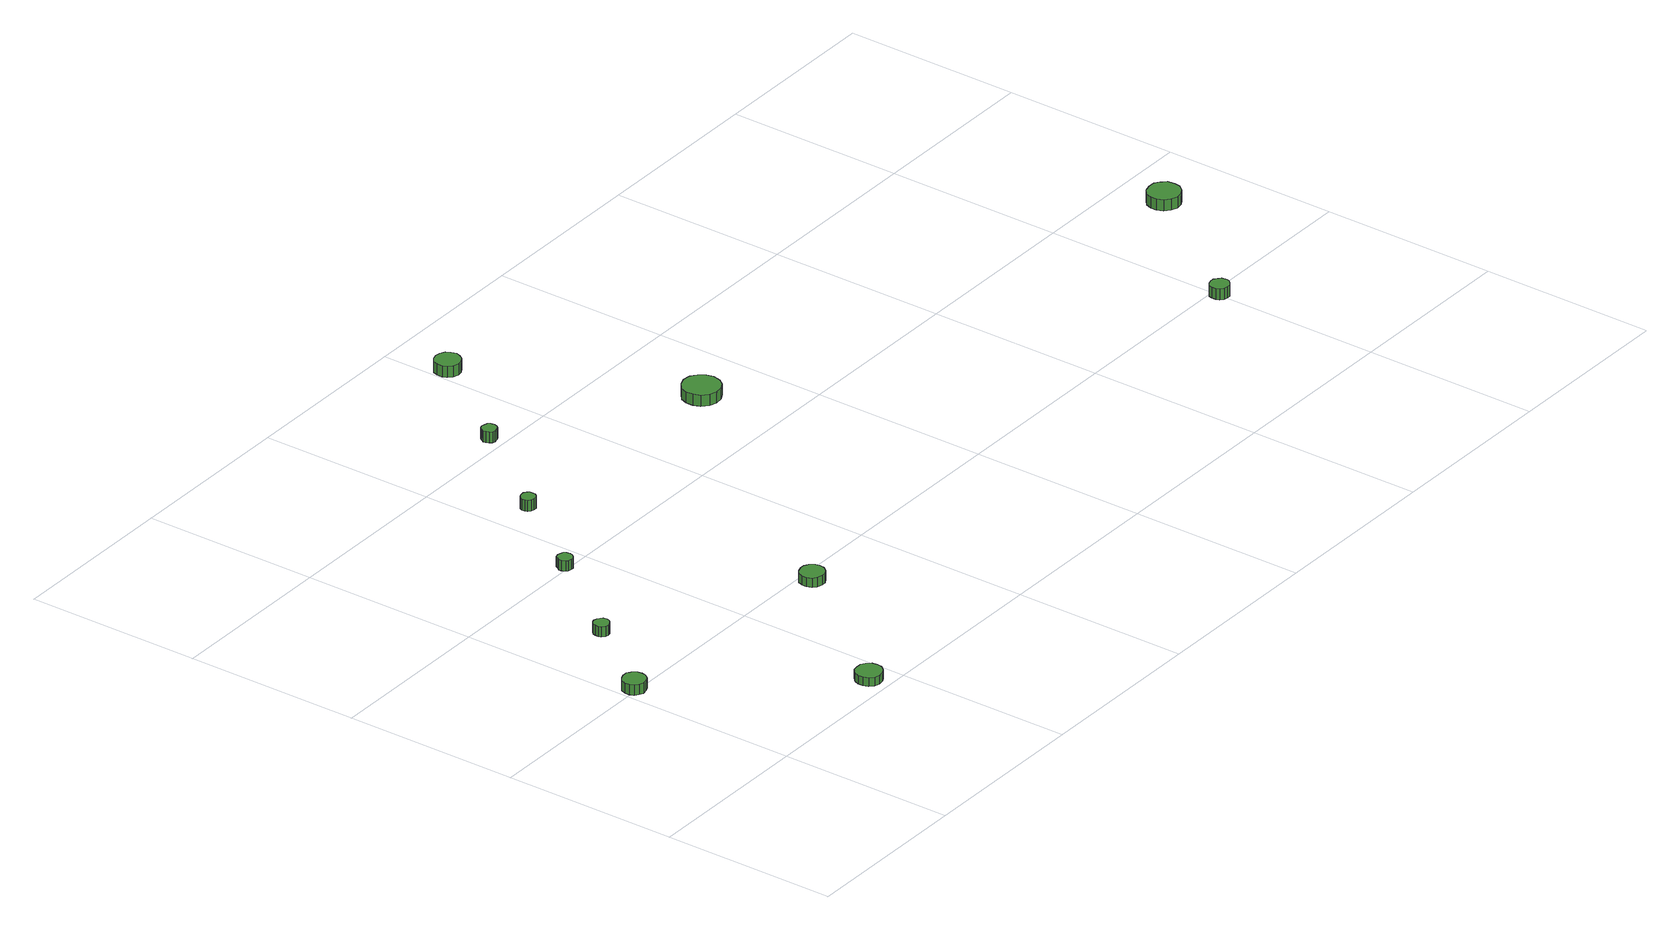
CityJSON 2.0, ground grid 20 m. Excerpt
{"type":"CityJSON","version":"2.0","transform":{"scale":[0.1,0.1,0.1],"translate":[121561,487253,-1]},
"CityObjects":{
"tree1":{"type":"SolitaryVegetationObject","attributes":{"function":"something"},"geometry":[{"type":"MultiSurface","lod":"1","boundaries":[[[0,1,2,3,4,5,6,7,8,9,10,11,12,13,14]],[[15,16,17,18,19,20,21,22,23,24,25,26,27,28,29]],[[0,29,28,1]],[[1,28,27,2]],[[2,27,26,3]],[[3,26,25,4]],[[4,25,24,5]],[[5,24,23,6]],[[6,23,22,7]],[[7,22,21,8]],[[8,21,20,9]],[[9,20,19,10]],[[10,19,18,11]],[[11,18,17,12]],[[12,17,16,13]],[[13,16,15,14]],[[14,15,29,0]]]}]},
"tree2":{"type":"SolitaryVegetationObject","attributes":{"function":"something"},"geometry":[{"type":"MultiSurface","lod":"1","boundaries":[[[30,31,32,33,34,35,36,37,38,39,40,41,42,43,44]],[[45,46,47,48,49,50,51,52,53,54,55,56,57,58,59]],[[30,59,58,31]],[[31,58,57,32]],[[32,57,56,33]],[[33,56,55,34]],[[34,55,54,35]],[[35,54,53,36]],[[36,53,52,37]],[[37,52,51,38]],[[38,51,50,39]],[[39,50,49,40]],[[40,49,48,41]],[[41,48,47,42]],[[42,47,46,43]],[[43,46,45,44]],[[44,45,59,30]]]}]},
"tree3":{"type":"SolitaryVegetationObject","attributes":{"function":"something"},"geometry":[{"type":"MultiSurface","lod":"1","boundaries":[[[60,61,62,63,64,65,66,67,68,69,70,71,72,73,74]],[[75,76,77,78,79,80,81,82,83,84,85,86,87,88,89]],[[60,89,88,61]],[[61,88,87,62]],[[62,87,86,63]],[[63,86,85,64]],[[64,85,84,65]],[[65,84,83,66]],[[66,83,82,67]],[[67,82,81,68]],[[68,81,80,69]],[[69,80,79,70]],[[70,79,78,71]],[[71,78,77,72]],[[72,77,76,73]],[[73,76,75,74]],[[74,75,89,60]]]}]},
"tree4":{"type":"SolitaryVegetationObject","attributes":{"function":"something"},"geometry":[{"type":"MultiSurface","lod":"1","boundaries":[[[90,91,92,93,94,95,96,97,98,99,100,101,102,103,104]],[[105,106,107,108,109,110,111,112,113,114,115,116,117,118,119]],[[90,119,118,91]],[[91,118,117,92]],[[92,117,116,93]],[[93,116,115,94]],[[94,115,114,95]],[[95,114,113,96]],[[96,113,112,97]],[[97,112,111,98]],[[98,111,110,99]],[[99,110,109,100]],[[100,109,108,101]],[[101,108,107,102]],[[102,107,106,103]],[[103,106,105,104]],[[104,105,119,90]]]}]},
"tree5":{"type":"SolitaryVegetationObject","attributes":{"function":"something"},"geometry":[{"type":"MultiSurface","lod":"1","boundaries":[[[120,121,122,123,124,125,126,127,128,129,130,131,132,133,134]],[[135,136,137,138,139,140,141,142,143,144,145,146,147,148,149]],[[120,149,148,121]],[[121,148,147,122]],[[122,147,146,123]],[[123,146,145,124]],[[124,145,144,125]],[[125,144,143,126]],[[126,143,142,127]],[[127,142,141,128]],[[128,141,140,129]],[[129,140,139,130]],[[130,139,138,131]],[[131,138,137,132]],[[132,137,136,133]],[[133,136,135,134]],[[134,135,149,120]]]}]},
"tree6":{"type":"SolitaryVegetationObject","attributes":{"function":"something"},"geometry":[{"type":"MultiSurface","lod":"1","boundaries":[[[150,151,152,153,154,155,156,157,158,159,160,161,162,163,164]],[[165,166,167,168,169,170,171,172,173,174,175,176,177,178,179]],[[150,179,178,151]],[[151,178,177,152]],[[152,177,176,153]],[[153,176,175,154]],[[154,175,174,155]],[[155,174,173,156]],[[156,173,172,157]],[[157,172,171,158]],[[158,171,170,159]],[[159,170,169,160]],[[160,169,168,161]],[[161,168,167,162]],[[162,167,166,163]],[[163,166,165,164]],[[164,165,179,150]]]}]},
"tree7":{"type":"SolitaryVegetationObject","attributes":{"function":"something"},"geometry":[{"type":"MultiSurface","lod":"1","boundaries":[[[180,181,182,183,184,185,186,187,188,189,190,191,192,193,194]],[[195,196,197,198,199,200,201,202,203,204,205,206,207,208,209]],[[180,209,208,181]],[[181,208,207,182]],[[182,207,206,183]],[[183,206,205,184]],[[184,205,204,185]],[[185,204,203,186]],[[186,203,202,187]],[[187,202,201,188]],[[188,201,200,189]],[[189,200,199,190]],[[190,199,198,191]],[[191,198,197,192]],[[192,197,196,193]],[[193,196,195,194]],[[194,195,209,180]]]}]},
"tree8":{"type":"SolitaryVegetationObject","attributes":{"function":"something"},"geometry":[{"type":"MultiSurface","lod":"1","boundaries":[[[210,211,212,213,214,215,216,217,218,219,220,221,222,223,224]],[[225,226,227,228,229,230,231,232,233,234,235,236,237,238,239]],[[210,239,238,211]],[[211,238,237,212]],[[212,237,236,213]],[[213,236,235,214]],[[214,235,234,215]],[[215,234,233,216]],[[216,233,232,217]],[[217,232,231,218]],[[218,231,230,219]],[[219,230,229,220]],[[220,229,228,221]],[[221,228,227,222]],[[222,227,226,223]],[[223,226,225,224]],[[224,225,239,210]]]}]},
"tree9":{"type":"SolitaryVegetationObject","attributes":{"function":"something"},"geometry":[{"type":"MultiSurface","lod":"1","boundaries":[[[240,241,242,243,244,245,246,247,248,249,250,251,252,253,254]],[[255,256,257,258,259,260,261,262,263,264,265,266,267,268,269]],[[240,269,268,241]],[[241,268,267,242]],[[242,267,266,243]],[[243,266,265,244]],[[244,265,264,245]],[[245,264,263,246]],[[246,263,262,247]],[[247,262,261,248]],[[248,261,260,249]],[[249,260,259,250]],[[250,259,258,251]],[[251,258,257,252]],[[252,257,256,253]],[[253,256,255,254]],[[254,255,269,240]]]}]},
"tree10":{"type":"SolitaryVegetationObject","attributes":{"function":"something"},"geometry":[{"type":"MultiSurface","lod":"1","boundaries":[[[270,271,272,273,274,275,276,277,278,279,280,281,282,283,284]],[[285,286,287,288,289,290,291,292,293,294,295,296,297,298,299]],[[270,299,298,271]],[[271,298,297,272]],[[272,297,296,273]],[[273,296,295,274]],[[274,295,294,275]],[[275,294,293,276]],[[276,293,292,277]],[[277,292,291,278]],[[278,291,290,279]],[[279,290,289,280]],[[280,289,288,281]],[[281,288,287,282]],[[282,287,286,283]],[[283,286,285,284]],[[284,285,299,270]]]}]},
"tree11":{"type":"SolitaryVegetationObject","attributes":{"function":"something"},"geometry":[{"type":"MultiSurface","lod":"1","boundaries":[[[300,301,302,303,304,305,306,307,308,309,310,311,312,313,314]],[[315,316,317,318,319,320,321,322,323,324,325,326,327,328,329]],[[300,329,328,301]],[[301,328,327,302]],[[302,327,326,303]],[[303,326,325,304]],[[304,325,324,305]],[[305,324,323,306]],[[306,323,322,307]],[[307,322,321,308]],[[308,321,320,309]],[[309,320,319,310]],[[310,319,318,311]],[[311,318,317,312]],[[312,317,316,313]],[[313,316,315,314]],[[314,315,329,300]]]}]}
},
"vertices":[
[31,204,18],[30,209,18],[26,214,18],[22,217,18],[16,217,18],[11,215,18],[7,212,18],[5,207,18],[5,201,18],[7,196,18],[11,193,18],[16,191,18],[22,192,18],[26,194,18],[30,199,18],[30,199,6],[26,194,6],[22,192,6],[16,191,6],[11,193,6],[7,196,6],[5,201,6],[5,207,6],[7,212,6],[11,215,6],[16,217,6],[22,217,6],[26,214,6],[30,209,6],[31,204,6],
[97,297,18],[96,301,18],[94,303,18],[91,305,18],[87,306,18],[84,305,18],[81,302,18],[80,299,18],[80,295,18],[81,292,18],[84,289,18],[87,288,18],[91,289,18],[94,291,18],[96,293,18],[96,293,6],[94,291,6],[91,289,6],[87,288,6],[84,289,6],[81,292,6],[80,295,6],[80,299,6],[81,302,6],[84,305,6],[87,306,6],[91,305,6],[94,303,6],[96,301,6],[97,297,6],
[189,24,16],[188,30,16],[184,35,16],[179,38,16],[173,38,16],[167,37,16],[162,32,16],[160,27,16],[160,21,16],[162,15,16],[167,11,16],[173,9,16],[179,10,16],[184,13,16],[188,18,16],[188,18,6],[184,13,6],[179,10,6],[173,9,6],[167,11,6],[162,15,6],[160,21,6],[160,27,6],[162,32,6],[167,37,6],[173,38,6],[179,38,6],[184,35,6],[188,30,6],[189,24,6],
[180,404,18],[179,408,18],[177,411,18],[174,412,18],[171,413,18],[167,412,18],[165,409,18],[163,406,18],[163,403,18],[165,399,18],[167,397,18],[171,396,18],[174,396,18],[177,398,18],[179,401,18],[179,401,6],[177,398,6],[174,396,6],[171,396,6],[167,397,6],[165,399,6],[163,403,6],[163,406,6],[165,409,6],[167,412,6],[171,413,6],[174,412,6],[177,411,6],[179,408,6],[180,404,6],
[312,187,17],[311,192,17],[307,197,17],[302,200,17],[297,200,17],[291,198,17],[287,195,17],[285,189,17],[285,184,17],[287,178,17],[291,175,17],[297,173,17],[302,173,17],[307,176,17],[311,181,17],[311,181,6],[307,176,6],[302,173,6],[297,173,6],[291,175,6],[287,178,6],[285,184,6],[285,189,6],[287,195,6],[291,198,6],[297,200,6],[302,200,6],[307,197,6],[311,192,6],[312,187,6],
[253,505,19],[253,509,19],[251,511,19],[248,513,19],[244,513,19],[241,512,19],[238,510,19],[237,507,19],[237,503,19],[238,500,19],[241,498,19],[244,497,19],[248,497,19],[251,499,19],[253,502,19],[253,502,6],[251,499,6],[248,497,6],[244,497,6],[241,498,6],[238,500,6],[237,503,6],[237,507,6],[238,510,6],[241,512,6],[244,513,6],[248,513,6],[251,511,6],[253,509,6],[253,505,6],
[332,611,25],[331,615,25],[329,618,25],[326,619,25],[322,620,25],[319,619,25],[317,616,25],[315,613,25],[315,610,25],[317,607,25],[319,604,25],[322,603,25],[326,604,25],[329,605,25],[331,608,25],[331,608,12],[329,605,12],[326,604,12],[322,603,12],[319,604,12],[317,607,12],[315,610,12],[315,613,12],[317,616,12],[319,619,12],[322,620,12],[326,619,12],[329,618,12],[331,615,12],[332,611,12],
[422,725,26],[420,731,26],[417,736,26],[412,739,26],[406,740,26],[400,738,26],[395,734,26],[393,728,26],[393,722,26],[395,717,26],[400,713,26],[406,711,26],[412,712,26],[417,715,26],[420,720,26],[420,720,13],[417,715,13],[412,712,13],[406,711,13],[400,713,13],[395,717,13],[393,722,13],[393,728,13],[395,734,13],[400,738,13],[406,740,13],[412,739,13],[417,736,13],[420,731,13],[422,725,13],
[542,490,24],[540,498,24],[535,505,24],[528,510,24],[519,511,24],[511,508,24],[504,502,24],[501,494,24],[501,486,24],[504,478,24],[511,472,24],[519,469,24],[528,470,24],[535,474,24],[540,481,24],[540,481,11],[535,474,11],[528,470,11],[519,469,11],[511,472,11],[504,478,11],[501,486,11],[501,494,11],[504,502,11],[511,508,11],[519,511,11],[528,510,11],[535,505,11],[540,498,11],[542,490,11],
[1009,188,22],[1008,193,22],[1005,196,22],[1001,199,22],[997,199,22],[993,198,22],[989,195,22],[988,191,22],[988,186,22],[989,182,22],[993,179,22],[997,178,22],[1001,178,22],[1005,181,22],[1008,184,22],[1008,184,9],[1005,181,9],[1001,178,9],[997,178,9],[993,179,9],[989,182,9],[988,186,9],[988,191,9],[989,195,9],[993,198,9],[997,199,9],[1001,199,9],[1005,196,9],[1008,193,9],[1009,188,9],
[1130,342,23],[1129,350,23],[1124,356,23],[1118,360,23],[1110,360,23],[1103,358,23],[1097,353,23],[1094,346,23],[1094,339,23],[1097,332,23],[1103,327,23],[1110,324,23],[1118,325,23],[1124,329,23],[1129,335,23],[1129,335,10],[1124,329,10],[1118,325,10],[1110,324,10],[1103,327,10],[1097,332,10],[1094,339,10],[1094,346,10],[1097,353,10],[1103,358,10],[1110,360,10],[1118,360,10],[1124,356,10],[1129,350,10],[1130,342,10]
]}
